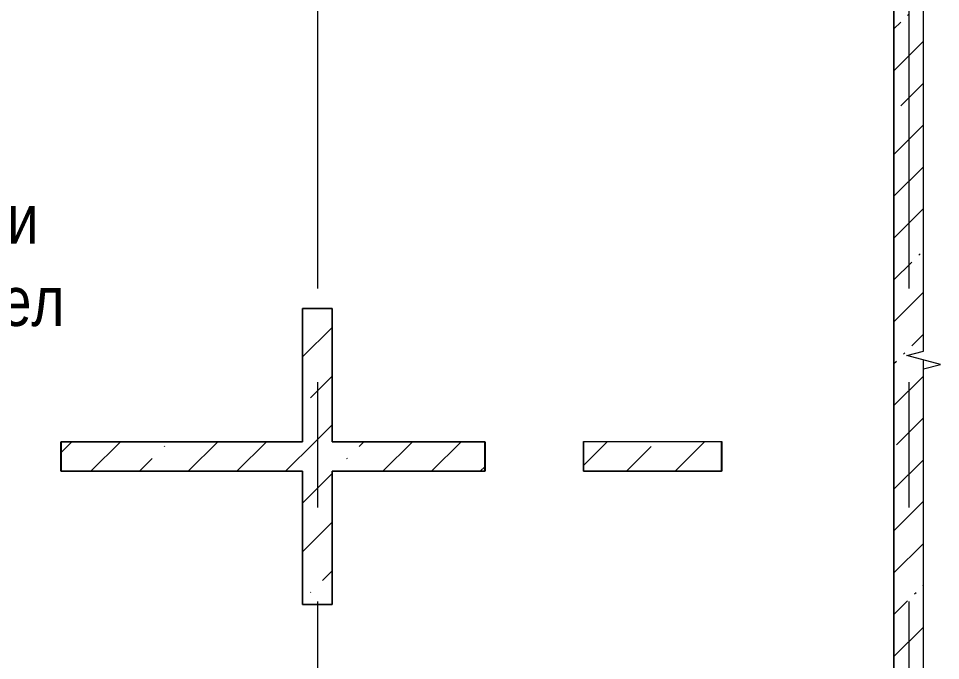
# Model space of a CAD drawing. Header units: millimetres. Extents: x 46431 to 216095, y -43515 to 31605.
# Drawn here: x 205792 to 215147, y -5752 to 761 of the extents above; entities that cross this region are included whole.
import ezdxf

# ---------------------------------------------------------------- set-up
doc = ezdxf.new("R2010")
doc.units = ezdxf.units.MM
doc.linetypes.add('Осевые', pattern=[6350, 1270, -952.5, 3175, -952.5])
for name, color, linetype, lineweight in [('Общие ребра', 7, 'Continuous', 9), ('Оси-2', 7, 'Осевые', 9), ('Перекрытия', 7, 'Continuous', 9), ('Стены-1', 7, 'Continuous', 18), ('Текстовые примечания', 7, 'Continuous', 9), ('Штриховка разреза-3', 7, 'Continuous', 9), ('Элементы узлов', 7, 'Continuous', 9)]:
    doc.layers.add(name, color=color, linetype=linetype, lineweight=lineweight)
doc.styles.add('Arial Narrow', font='Arial Narrow.ttf', dxfattribs={"height": 500})
pattern_1 = [(45, (85893.1, 0), (-493.914, 493.914), []), (45, (86387, 0), (-493.914, 493.914), [873.125, -174.625, 6.706, -167.919])]

# ---------------------------------------------------------------- blocks, each defined once
blk = doc.blocks.new('Линия разрыва1 - М 200-5354973-Фрагмент плана на отм_ -3_500')
at = {"layer": 'Элементы узлов'}
for p, q in [((45.1, 172.4), (-44.1, -170.5)), ((90.2, 0), (45.1, 172.4)), ((-88.3, 0), (-11630, 0)), ((-44.1, -170.5), (-88.3, 0)), ((13330, 0), (90.2, 0))]:
    blk.add_line(p, q, dxfattribs=at)

msp = doc.modelspace()

# ---------------------------------------------------------------- hatches: boundary and pattern name
at = {"layer": 'Штриховка разреза-3'}
h = msp.add_hatch(dxfattribs=at)
h.set_pattern_fill('FP_4', color=256, style=0, pattern_type=2)
h.set_pattern_definition([(45, (85893.1, 0), (-424.264, 424.264), [600, -100, 20, -100]), (45, (85893.1, 424), (-424.264, 424.264), [])])
h.paths.add_polyline_path([(214974.7, -16032.9), (214972.7, -2702.6), (214804.3, -2658.7), (214974.7, -2614.6), (214974.7, 8617.1), (214674.7, 8617.1), (214674.7, -16032.9), (214894.6, -16032.9)], flags=0)
h = msp.add_hatch(dxfattribs=at)
h.set_pattern_fill('FP_8', color=256, style=0, pattern_type=2)
h.set_pattern_definition(pattern_1)
h.paths.add_polyline_path([(208974.7, -5183.9), (208974.7, -3832.9), (208674.7, -3832.9), (208674.7, -5183.9)], flags=0)
h.paths.add_polyline_path([(208674.7, -3532.9), (208974.7, -3532.9), (208974.7, -2181.9), (208674.7, -2181.9)], flags=0)
h = msp.add_hatch(dxfattribs=at)
h.set_pattern_fill('FP_8', color=256, style=0, pattern_type=2)
h.set_pattern_definition(pattern_1)
h.paths.add_polyline_path([(212924.7, -3832.9), (212924.7, -3532.9), (211524.7, -3532.9), (211524.7, -3832.9)], flags=0)
h.paths.add_polyline_path([(208674.7, -3832.9), (210524.7, -3832.9), (210524.7, -3532.9), (206224.7, -3532.9), (206224.7, -3832.9)], flags=0)

# ---------------------------------------------------------------- linework, layer by layer
at = {"layer": 'Общие ребра'}
for p, q in [((214974.7, -2614.6), (214974.7, 6202.1)), ((208974.7, -2181.9), (208674.7, -2181.9)), ((214974.7, -13633), (214974.7, -2703.1)), ((206224.7, -3532.9), (206224.7, -3832.9)), ((212924.7, -3832.9), (212924.7, -3532.9)), ((208674.7, -5183.9), (208974.7, -5183.9))]:
    msp.add_line(p, q, dxfattribs=at)
at = {"layer": 'Оси-2'}
for p, q in [((208824.7, 9769.9), (208824.7, -19674.5)), ((214824.7, 9769.9), (214824.7, -19674.5))]:
    msp.add_line(p, q, dxfattribs=at)
at = {"layer": 'Перекрытия'}
for p, q in [((214674.7, -12012.9), (214674.7, 4647.1)), ((208674.7, -3532.9), (208674.7, -2181.9)), ((208674.7, -2181.9), (208974.7, -2181.9)), ((208974.7, -2181.9), (208974.7, -3532.9)), ((206222.7, -3832.9), (206222.7, -3532.9)), ((206222.7, -3532.9), (208674.7, -3532.9)), ((208974.7, -3532.9), (210525.7, -3532.9)), ((210525.7, -3532.9), (210525.7, -3832.9)), ((211524.7, -3832.9), (211524.7, -3530.9)), ((211524.7, -3530.9), (212926.7, -3530.9)), ((212926.7, -3530.9), (212926.7, -3832.9)), ((208674.7, -3832.9), (206222.7, -3832.9)), ((208674.7, -5183.9), (208674.7, -3832.9)), ((210525.7, -3832.9), (208974.7, -3832.9)), ((208974.7, -3832.9), (208974.7, -5183.9)), ((212926.7, -3832.9), (211524.7, -3832.9)), ((208974.7, -5183.9), (208674.7, -5183.9))]:
    msp.add_line(p, q, dxfattribs=at)
at = {"layer": 'Стены-1'}
for p, q in [((214674.7, 4647.1), (214674.7, -12012.9)), ((208674.7, -2181.9), (208674.7, -3532.9)), ((208974.7, -3532.9), (208974.7, -2181.9)), ((208674.7, -3532.9), (206224.7, -3532.9)), ((210524.7, -3532.9), (208974.7, -3532.9)), ((210524.7, -3832.9), (210524.7, -3532.9)), ((212924.7, -3532.9), (211524.7, -3532.9)), ((211524.7, -3532.9), (211524.7, -3832.9)), ((206224.7, -3832.9), (208674.7, -3832.9)), ((208674.7, -3832.9), (208674.7, -5183.9)), ((208974.7, -3832.9), (210524.7, -3832.9)), ((208974.7, -5183.9), (208974.7, -3832.9)), ((211524.7, -3832.9), (212924.7, -3832.9))]:
    msp.add_line(p, q, dxfattribs=at)

# ---------------------------------------------------------------- block references
at = {"layer": 'Элементы узлов', "rotation": 269.9999999999999}
msp.add_blockref('Линия разрыва1 - М 200-5354973-Фрагмент плана на отм_ -3_500', (214974.7, -2702.9), dxfattribs=at)

# ---------------------------------------------------------------- texts
at = {"layer": 'Текстовые примечания', "char_height": 500, "attachment_point": 1, "style": 'Arial Narrow'}
for s, insert, width in [('\\fArial Narrow|b0|i0|c204|p34|; ', (206000.2, -1024.8), 192.405), ('механизации', (202494.4, -1024.8), 4248.944), ('\\fArial Narrow|b0|i0|c204|p34|; ', (206251.5, -1858.3), 176.371), ('раздел', (204373, -1858.3), 2276.792)]:
    msp.add_mtext(s, dxfattribs=dict(at, insert=insert, width=width))

doc.saveas('drawing.dxf')
